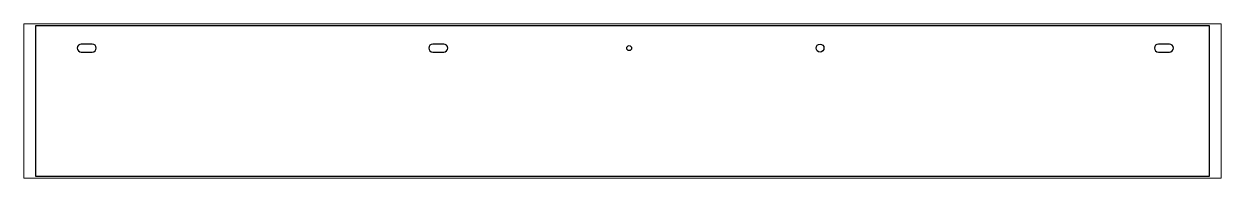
# Paper-space layout 'Layout1' of a CAD drawing. Header units: millimetres. Extents: x 0 to 257, y 81 to 114.
# The model-space entities are those that its viewports show. They can reach past a viewport. Long polylines and large blocks are cut down to what shows.
import ezdxf

# ---------------------------------------------------------------- set-up
doc = ezdxf.new("R2010")
doc.units = ezdxf.units.MM
doc.header["$LTSCALE"] = 25
doc.layers.add('3_Pezzi', color=7, linetype='Continuous')
doc.layers.add('5_Bulloni', color=7, linetype='Continuous')

# ---------------------------------------------------------------- blocks, each defined once
blk = doc.blocks.new('BL1553344787_00001')
at = {"layer": '5_Bulloni', "color": 4, "linetype": 'Continuous'}
for p, q in [((74.8, 75.3), (60.3, 75.3)), ((60.3, 64.8), (74.8, 64.8))]:
    blk.add_line(p, q, dxfattribs=at)
for centre, start, end in [((60.3, 70), 90, 270), ((74.8, 70), 270, 90)]:
    blk.add_arc(centre, 5.25, start, end, dxfattribs=at)
blk = doc.blocks.new('BL1553344787_00002')
at = {"layer": '5_Bulloni', "color": 2, "linetype": 'Continuous'}
blk.add_circle((785.1, 70), 3.25, dxfattribs=at)
blk = doc.blocks.new('BL1553344787_00003')
at = {"layer": '5_Bulloni', "color": 2, "linetype": 'Continuous'}
blk.add_circle((1037.6, 70), 5.25, dxfattribs=at)
blk = doc.blocks.new('BL1553344787_00004')
at = {"layer": '5_Bulloni', "color": 4, "linetype": 'Continuous'}
for p, q in [((539.8, 75.3), (525.3, 75.3)), ((525.3, 64.8), (539.8, 64.8))]:
    blk.add_line(p, q, dxfattribs=at)
for centre, start, end in [((525.3, 70), 90, 270), ((539.8, 70), 270, 90)]:
    blk.add_arc(centre, 5.25, start, end, dxfattribs=at)
blk = doc.blocks.new('BL1553344787_00005')
at = {"layer": '5_Bulloni', "color": 4, "linetype": 'Continuous'}
for p, q in [((1499.8, 75.3), (1485.3, 75.3)), ((1485.3, 64.8), (1499.8, 64.8))]:
    blk.add_line(p, q, dxfattribs=at)
for centre, start, end in [((1485.3, 70), 90, 270), ((1499.8, 70), 270, 90)]:
    blk.add_arc(centre, 5.25, start, end, dxfattribs=at)
blk = doc.blocks.new('BL1553344787_00006')
at = {"layer": '3_Pezzi', "color": 3, "linetype": 'Continuous'}
for p, q in [((0, -100), (0, 100)), ((0, 100), (1552.6, 100)), ((1552.6, 100), (1552.6, -100)), ((1552.6, -100), (0, -100))]:
    blk.add_line(p, q, dxfattribs=at)

msp = doc.modelspace()

# ---------------------------------------------------------------- block references
at = {"layer": '3_Pezzi'}
msp.add_blockref('BL1553344787_00006', (0, 0), dxfattribs=at)
at = {"layer": '5_Bulloni'}
for name in ['BL1553344787_00001', 'BL1553344787_00004', 'BL1553344787_00002', 'BL1553344787_00003', 'BL1553344787_00005']:
    msp.add_blockref(name, (0, 0), dxfattribs=at)

psp = doc.layouts.get("Layout1")

# ---------------------------------------------------------------- viewports
at = {"layer": '0'}
psp.add_viewport(center=(128.5, 97.5), size=(257, 33.106), view_center_point=(776.3, 0), view_height=204.0002, dxfattribs=at)

doc.saveas('drawing.dxf')
